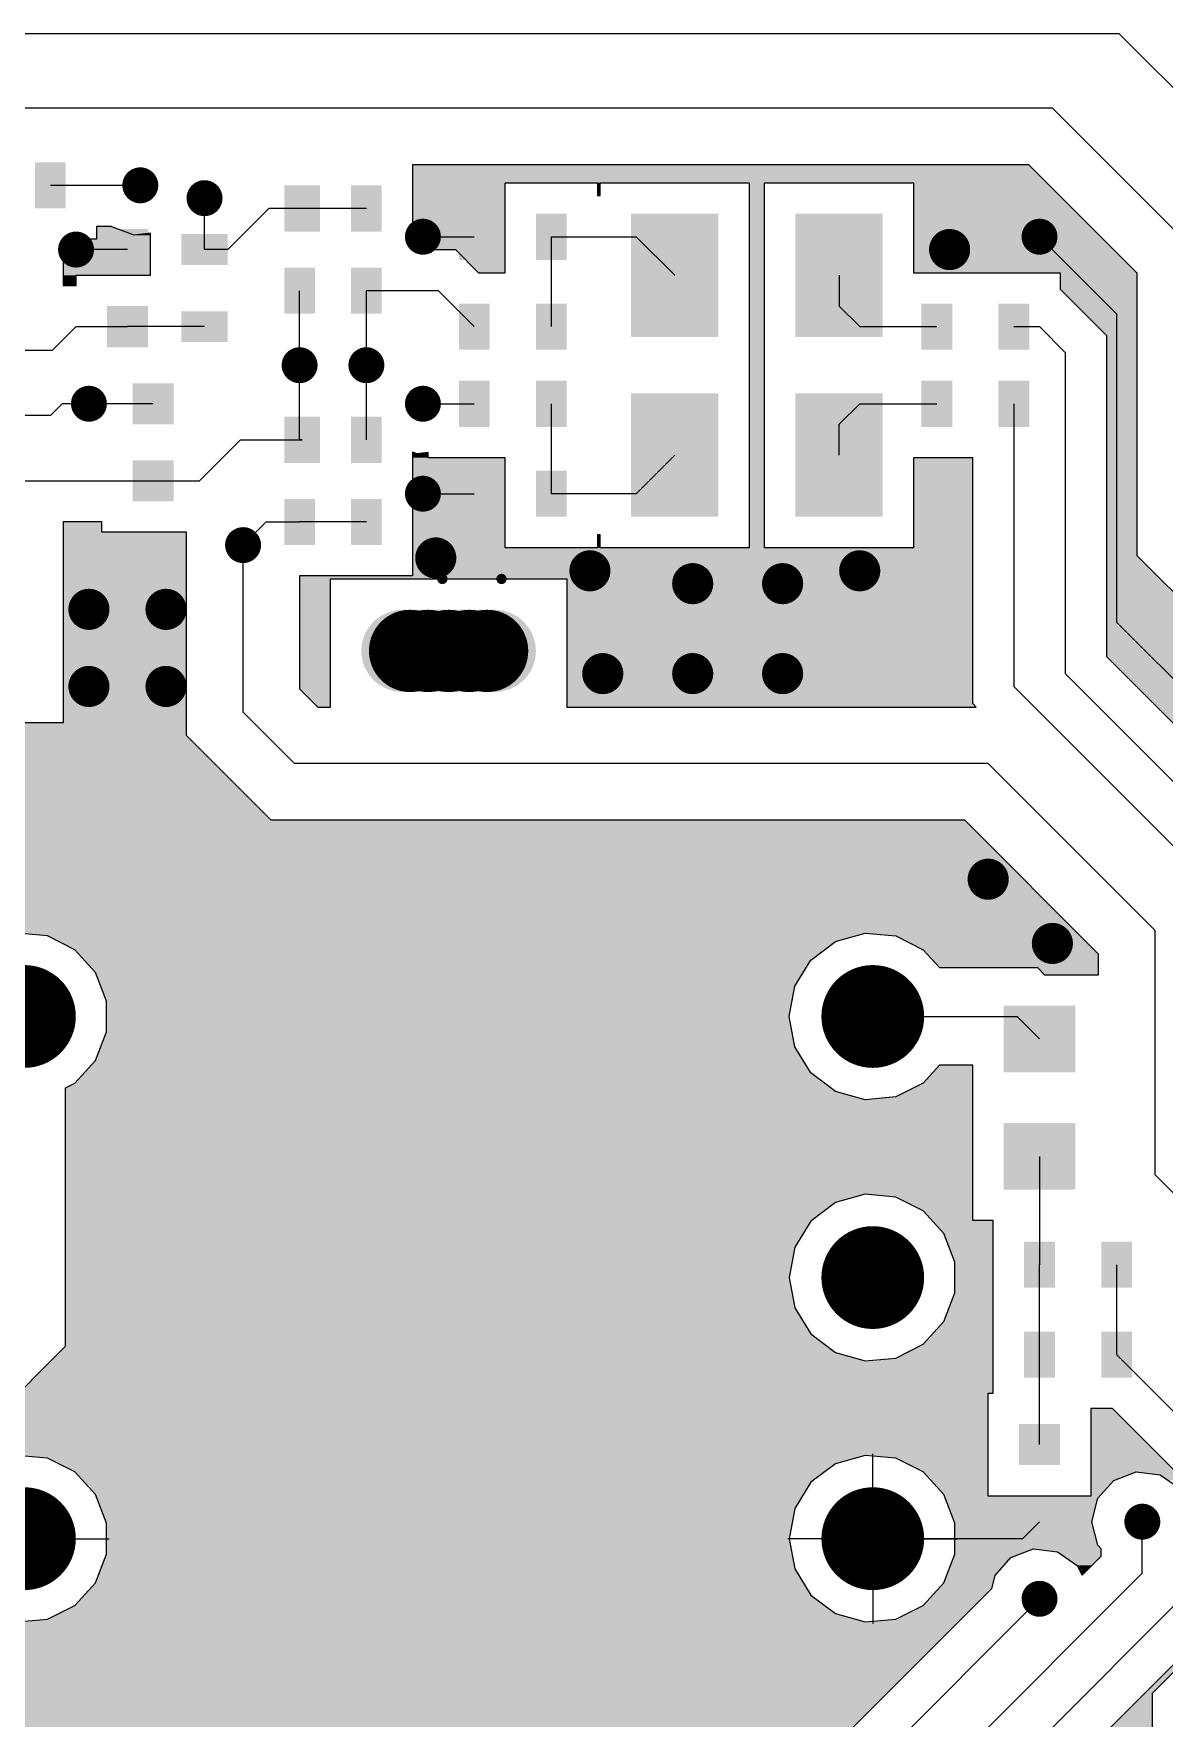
# Model space of a CAD drawing. Extents: x 295 to 953, y 10 to 290.
# Drawn here: x 761.9 to 798.2, y 186.8 to 240.8 of the extents above; entities that cross this region are included whole.
import ezdxf

# ---------------------------------------------------------------- set-up
doc = ezdxf.new("R2010")
doc.units = 0
doc.header["$LTSCALE"] = 5
doc.header["$MEASUREMENT"] = 0
doc.layers.get('0').update_dxf_attribs({"linetype": 'CONTINUOUS', "lineweight": 25})
doc.layers.add('16_COMP_GBR', color=1, linetype='CONTINUOUS')

msp = doc.modelspace()

# ---------------------------------------------------------------- linework, layer by layer
for points, const_width in [([(765.064, 235.975, 1), (765.641, 235.975, 1)], 0.577), ([(767.126, 235.563, 1), (767.704, 235.563, 1)], 0.577), ([(774.139, 234.325, 1), (774.716, 234.325, 1)], 0.577), ([(793.939, 234.325, 1), (794.516, 234.325, 1)], 0.577), ([(763.001, 233.913, 1), (763.579, 233.913, 1)], 0.577), ([(791.01, 233.913, 1), (791.67, 233.913, 1)], 0.66), ([(770.179, 230.2, 1), (770.756, 230.2, 1)], 0.577), ([(772.324, 230.2, 1), (772.901, 230.2, 1)], 0.577), ([(763.414, 228.963, 1), (763.991, 228.963, 1)], 0.577), ([(774.139, 228.963, 1), (774.716, 228.963, 1)], 0.577), ([(774.139, 226.075, 1), (774.716, 226.075, 1)], 0.577), ([(768.364, 224.425, 1), (768.941, 224.425, 1)], 0.577), ([(774.51, 224.013, 1), (775.17, 224.013, 1)], 0.66), ([(779.46, 223.6, 1), (780.12, 223.6, 1)], 0.66), ([(788.123, 223.6, 1), (788.783, 223.6, 1)], 0.66), ([(774.97, 223.339, 1), (775.135, 223.339, 1)], 0.165), ([(776.868, 223.339, 1), (777.033, 223.339, 1)], 0.165), ([(782.76, 223.188, 1), (783.42, 223.188, 1)], 0.66), ([(785.648, 223.188, 1), (786.308, 223.188, 1)], 0.66), ([(763.373, 222.363, 1), (764.033, 222.363, 1)], 0.66), ([(765.848, 222.363, 1), (766.508, 222.363, 1)], 0.66), ([(773.355, 221.029, 1), (774.675, 221.029, 1)], 1.32), ([(773.933, 221.029, 1), (775.253, 221.029, 1)], 1.32), ([(774.593, 221.029, 1), (775.913, 221.029, 1)], 1.32), ([(775.253, 221.029, 1), (776.573, 221.029, 1)], 1.32), ([(775.83, 221.029, 1), (777.15, 221.029, 1)], 1.32), ([(779.873, 220.3, 1), (780.533, 220.3, 1)], 0.66), ([(782.76, 220.3, 1), (783.42, 220.3, 1)], 0.66), ([(785.648, 220.3, 1), (786.308, 220.3, 1)], 0.66), ([(763.373, 219.888, 1), (764.033, 219.888, 1)], 0.66), ([(765.848, 219.888, 1), (766.508, 219.888, 1)], 0.66), ([(792.248, 213.7, 1), (792.908, 213.7, 1)], 0.66), ([(794.31, 211.638, 1), (794.97, 211.638, 1)], 0.66), ([(760.807, 209.294, 1), (762.457, 209.294, 1)], 1.65), ([(788.048, 209.294, 1), (789.698, 209.294, 1)], 1.65), ([(788.048, 200.912, 1), (789.698, 200.912, 1)], 1.65), ([(760.807, 192.53, 1), (762.457, 192.53, 1)], 1.65), ([(788.048, 192.53, 1), (789.698, 192.53, 1)], 1.65), ([(797.239, 193.075, 1), (797.816, 193.075, 1)], 0.577), ([(793.939, 190.6, 1), (794.516, 190.6, 1)], 0.577)]:
    msp.add_lwpolyline(points, format="xyb", close=True, dxfattribs=dict(const_width=const_width))
for points in [[(762.96, 236.718), (762.96, 235.233), (761.97, 236.718), (761.97, 235.233)], [(771.128, 235.975), (771.128, 234.49), (769.973, 235.975), (769.973, 234.49)], [(773.108, 235.975), (773.108, 234.49), (772.118, 235.975), (772.118, 234.49)], [(776.573, 235.068), (776.573, 233.583), (775.583, 235.068), (775.583, 233.583)], [(779.048, 235.068), (779.048, 233.583), (778.058, 235.068), (778.058, 233.583)], [(783.915, 235.068), (783.915, 231.108), (781.11, 235.068), (781.11, 231.108)], [(789.195, 235.068), (789.195, 231.108), (786.39, 235.068), (786.39, 231.108)], [(765.6, 234.573), (765.6, 233.253), (764.28, 234.573), (764.28, 233.253)], [(768.158, 234.408), (768.158, 233.418), (766.673, 234.408), (766.673, 233.418)], [(770.963, 233.335), (770.963, 231.85), (769.973, 233.335), (769.973, 231.85)], [(773.108, 233.335), (773.108, 231.85), (772.118, 233.335), (772.118, 231.85)], [(765.6, 232.098), (765.6, 230.778), (764.28, 232.098), (764.28, 230.778)], [(776.573, 232.18), (776.573, 230.695), (775.583, 232.18), (775.583, 230.695)], [(779.048, 232.18), (779.048, 230.695), (778.058, 232.18), (778.058, 230.695)], [(791.423, 232.18), (791.423, 230.695), (790.433, 232.18), (790.433, 230.695)], [(793.898, 232.18), (793.898, 230.695), (792.908, 232.18), (792.908, 230.695)], [(768.158, 231.933), (768.158, 230.943), (766.673, 231.933), (766.673, 230.943)], [(766.425, 229.623), (766.425, 228.303), (765.105, 229.623), (765.105, 228.303)], [(776.573, 229.705), (776.573, 228.22), (775.583, 229.705), (775.583, 228.22)], [(779.048, 229.705), (779.048, 228.22), (778.058, 229.705), (778.058, 228.22)], [(791.423, 229.705), (791.423, 228.22), (790.433, 229.705), (790.433, 228.22)], [(793.898, 229.705), (793.898, 228.22), (792.908, 229.705), (792.908, 228.22)], [(783.915, 229.293), (783.915, 225.333), (781.11, 229.293), (781.11, 225.333)], [(789.195, 229.293), (789.195, 225.333), (786.39, 229.293), (786.39, 225.333)], [(771.128, 228.55), (771.128, 227.065), (769.973, 228.55), (769.973, 227.065)], [(773.108, 228.55), (773.108, 227.065), (772.118, 228.55), (772.118, 227.065)], [(766.425, 227.148), (766.425, 225.828), (765.105, 227.148), (765.105, 225.828)], [(776.573, 226.818), (776.573, 225.333), (775.583, 226.818), (775.583, 225.333)], [(779.048, 226.818), (779.048, 225.333), (778.058, 226.818), (778.058, 225.333)], [(770.963, 225.91), (770.963, 224.425), (769.973, 225.91), (769.973, 224.425)], [(773.108, 225.91), (773.108, 224.425), (772.118, 225.91), (772.118, 224.425)], [(795.38, 209.642), (795.38, 207.505), (793.075, 209.642), (793.075, 207.505)], [(795.38, 205.87), (795.38, 203.733), (793.075, 205.87), (793.075, 203.733)], [(794.723, 202.068), (794.723, 200.583), (793.733, 202.068), (793.733, 200.583)], [(797.198, 202.068), (797.198, 200.583), (796.208, 202.068), (796.208, 200.583)], [(794.723, 199.18), (794.723, 197.695), (793.733, 199.18), (793.733, 197.695)], [(797.198, 199.18), (797.198, 197.695), (796.208, 199.18), (796.208, 197.695)], [(794.888, 196.21), (794.888, 194.89), (793.568, 196.21), (793.568, 194.89)], [(794.888, 193.735), (794.888, 192.415), (793.568, 193.735), (793.568, 192.415)]]:
    msp.add_solid(points)
at = {"layer": '16_COMP_GBR', "color": 7}
for p, q in [((796.785, 240.843), (649.358, 240.843)), ((796.785, 240.843), (802.065, 235.563)), ((794.64, 238.45), (708.428, 238.45)), ((794.64, 238.45), (799.178, 233.913)), ((774.098, 236.635), (774.098, 233.913)), ((793.888, 236.635), (774.098, 236.635)), ((797.363, 233.16), (793.888, 236.635)), ((762.465, 235.975), (765.353, 235.975)), ((777.068, 236.058), (780.038, 236.058)), ((777.068, 233.17), (777.068, 236.058)), ((780.038, 236.058), (780.038, 235.645)), ((780.12, 236.058), (784.905, 236.058)), ((780.12, 235.645), (780.12, 236.058)), ((784.905, 236.058), (784.905, 224.343)), ((785.4, 236.058), (790.185, 236.058)), ((785.4, 224.343), (785.4, 236.058)), ((790.185, 236.058), (790.185, 233.17)), ((767.415, 233.913), (767.415, 235.563)), ((780.038, 235.645), (780.12, 235.645)), ((768.158, 233.913), (769.478, 235.233)), ((770.55, 235.233), (769.478, 235.233)), ((772.613, 235.233), (770.55, 235.233)), ((762.878, 234.243), (762.878, 232.758)), ((763.95, 234.243), (762.878, 234.243)), ((763.95, 234.655), (763.95, 234.243)), ((764.427, 234.655), (763.95, 234.655)), ((764.435, 234.647), (764.427, 234.655)), ((765.158, 234.373), (764.435, 234.647)), ((765.683, 234.436), (765.158, 234.373)), ((765.683, 233.088), (765.683, 234.436)), ((774.428, 234.325), (776.078, 234.325)), ((778.553, 234.325), (781.275, 234.325)), ((778.553, 231.438), (778.553, 234.325)), ((782.513, 233.088), (781.275, 234.325)), ((794.228, 234.325), (796.703, 231.85)), ((764.94, 233.913), (763.29, 233.913)), ((768.158, 233.913), (767.415, 233.913)), ((774.098, 233.913), (775.469, 233.913)), ((775.469, 233.913), (776.213, 233.17)), ((763.29, 233.088), (765.683, 233.088)), ((763.29, 232.758), (763.29, 233.088)), ((776.213, 233.17), (777.068, 233.17)), ((787.793, 233.088), (787.793, 232.098)), ((790.185, 233.17), (794.888, 233.17)), ((794.888, 233.17), (794.888, 232.645)), ((797.363, 224.085), (797.363, 233.16)), ((762.878, 232.758), (763.29, 232.758)), ((770.468, 230.2), (770.468, 232.593)), ((774.923, 232.593), (772.613, 232.593)), ((772.613, 230.2), (772.613, 232.593)), ((776.078, 231.438), (774.923, 232.593)), ((794.888, 232.645), (796.373, 231.159)), ((788.453, 231.438), (787.793, 232.098)), ((796.703, 231.85), (796.703, 221.95)), ((763.29, 231.438), (762.531, 230.679)), ((763.29, 231.438), (764.94, 231.438)), ((767.415, 231.438), (764.94, 231.438)), ((788.453, 231.438), (790.928, 231.438)), ((793.403, 231.438), (794.228, 231.438)), ((795.053, 230.613), (794.228, 231.438)), ((796.373, 231.159), (796.373, 220.846)), ((760.238, 230.679), (762.531, 230.679)), ((795.053, 230.613), (795.053, 220.3)), ((770.468, 227.808), (770.468, 230.2)), ((772.613, 227.808), (772.613, 230.2)), ((762.465, 228.583), (762.845, 228.963)), ((763.703, 228.963), (762.845, 228.963)), ((765.765, 228.963), (763.703, 228.963)), ((774.428, 228.963), (776.078, 228.963)), ((778.553, 226.075), (778.553, 228.963)), ((788.453, 228.963), (787.793, 228.303)), ((788.453, 228.963), (790.928, 228.963)), ((793.403, 228.963), (793.403, 219.888)), ((762.465, 228.583), (760.238, 228.583)), ((787.793, 227.313), (787.793, 228.303)), ((768.57, 227.808), (767.25, 226.488)), ((768.57, 227.808), (770.55, 227.808)), ((770.55, 227.808), (770.468, 227.808)), ((774.098, 227.412), (774.098, 223.435)), ((774.233, 227.36), (774.098, 227.412)), ((774.593, 227.403), (774.233, 227.36)), ((774.593, 227.23), (774.593, 227.403)), ((777.068, 227.23), (774.593, 227.23)), ((777.068, 224.343), (777.068, 227.23)), ((782.513, 227.313), (781.275, 226.075)), ((790.185, 227.23), (790.185, 224.343)), ((792.083, 227.23), (790.185, 227.23)), ((792.083, 219.341), (792.083, 227.23)), ((760.238, 226.488), (765.765, 226.488)), ((765.765, 226.488), (767.25, 226.488)), ((774.428, 226.075), (776.078, 226.075)), ((781.275, 226.075), (778.553, 226.075)), ((762.878, 225.168), (762.878, 218.716)), ((764.115, 225.168), (762.878, 225.168)), ((764.115, 224.838), (764.115, 225.168)), ((768.653, 224.425), (769.395, 225.168)), ((769.395, 225.168), (770.468, 225.168)), ((772.613, 225.168), (770.468, 225.168)), ((766.838, 224.838), (764.115, 224.838)), ((766.838, 218.31), (766.838, 224.838)), ((780.038, 224.755), (780.038, 224.343)), ((780.12, 224.755), (780.038, 224.755)), ((780.12, 224.343), (780.12, 224.755)), ((768.653, 219.063), (768.653, 224.425)), ((780.038, 224.343), (777.068, 224.343)), ((784.905, 224.343), (780.12, 224.343)), ((790.185, 224.343), (785.4, 224.343)), ((801.313, 220.135), (797.363, 224.085)), ((770.468, 223.435), (770.468, 219.815)), ((774.098, 223.435), (770.468, 223.435)), ((771.458, 223.339), (773.555, 223.339)), ((771.458, 219.228), (771.458, 223.339)), ((773.555, 223.339), (773.556, 223.339)), ((773.556, 223.339), (775.053, 223.339)), ((775.053, 223.339), (775.452, 223.339)), ((775.452, 223.339), (775.454, 223.339)), ((775.454, 223.339), (776.95, 223.339)), ((776.95, 223.339), (779.048, 223.339)), ((779.048, 223.339), (779.048, 219.228)), ((800.828, 217.825), (796.703, 221.95)), ((796.373, 220.846), (803.385, 213.834)), ((802.065, 213.288), (795.053, 220.3)), ((770.468, 219.815), (771.055, 219.228)), ((800.415, 212.875), (793.403, 219.888)), ((768.653, 219.063), (770.303, 217.413)), ((771.055, 219.228), (771.458, 219.228)), ((779.048, 219.228), (792.195, 219.228)), ((792.195, 219.228), (792.083, 219.341)), ((762.878, 218.716), (757.763, 218.716)), ((769.55, 215.598), (766.838, 218.31)), ((792.578, 217.413), (770.303, 217.413)), ((792.578, 217.413), (797.94, 212.05)), ((791.825, 215.598), (769.55, 215.598)), ((796.125, 211.298), (791.825, 215.598)), ((797.94, 204.213), (797.94, 212.05)), ((762.368, 211.878), (761.384, 211.969)), ((763.25, 211.438), (762.368, 211.878)), ((786.888, 211.105), (787.675, 211.699)), ((787.675, 211.699), (788.626, 211.969)), ((788.626, 211.969), (789.609, 211.878)), ((789.609, 211.878), (790.492, 211.438)), ((763.915, 210.709), (763.25, 211.438)), ((786.369, 210.265), (786.888, 211.105)), ((790.492, 211.438), (791.017, 210.862)), ((796.125, 210.633), (796.125, 211.298)), ((764.272, 209.788), (763.915, 210.709)), ((791.017, 210.862), (794.157, 210.862)), ((794.157, 210.862), (794.386, 210.633)), ((794.386, 210.633), (796.125, 210.633)), ((786.187, 209.294), (786.369, 210.265)), ((764.272, 208.801), (764.272, 209.788)), ((786.369, 208.324), (786.187, 209.294)), ((788.873, 209.294), (793.507, 209.294)), ((794.228, 208.573), (793.507, 209.294)), ((763.915, 207.88), (764.272, 208.801)), ((786.888, 207.484), (786.369, 208.324)), ((763.25, 207.151), (763.915, 207.88)), ((791.017, 207.727), (790.492, 207.151)), ((792.086, 207.727), (791.017, 207.727)), ((792.086, 202.742), (792.086, 207.727)), ((762.952, 207.003), (763.25, 207.151)), ((787.675, 206.89), (786.888, 207.484)), ((790.492, 207.151), (789.609, 206.711)), ((762.952, 198.708), (762.952, 207.003)), ((788.626, 206.62), (787.675, 206.89)), ((789.609, 206.711), (788.626, 206.62)), ((794.228, 204.802), (794.228, 201.325)), ((797.94, 204.213), (802.478, 199.675)), ((788.626, 203.587), (787.675, 203.317)), ((789.609, 203.496), (788.626, 203.587)), ((790.492, 203.056), (789.609, 203.496)), ((787.675, 203.317), (786.888, 202.723)), ((791.157, 202.327), (790.492, 203.056)), ((786.888, 202.723), (786.369, 201.883)), ((791.513, 201.406), (791.157, 202.327)), ((792.743, 202.742), (792.086, 202.742)), ((792.743, 197.2), (792.743, 202.742)), ((786.369, 201.883), (786.187, 200.912)), ((791.513, 200.419), (791.513, 201.406)), ((794.228, 198.438), (794.228, 201.325)), ((796.703, 201.325), (796.703, 198.438)), ((786.187, 200.912), (786.369, 199.942)), ((791.157, 199.498), (791.513, 200.419)), ((786.369, 199.942), (786.888, 199.102)), ((786.888, 199.102), (787.675, 198.508)), ((790.492, 198.769), (791.157, 199.498)), ((758.061, 193.818), (762.952, 198.708)), ((787.675, 198.508), (788.626, 198.238)), ((789.609, 198.329), (790.492, 198.769)), ((788.626, 198.238), (789.609, 198.329)), ((794.228, 195.55), (794.228, 198.438)), ((796.703, 198.438), (799.178, 195.963)), ((792.578, 197.2), (792.743, 197.2)), ((792.578, 193.9), (792.578, 197.2)), ((795.878, 196.705), (795.878, 193.9)), ((796.569, 196.705), (795.878, 196.705)), ((798.631, 194.643), (796.569, 196.705)), ((788.873, 192.53), (788.873, 195.255)), ((762.368, 195.114), (761.384, 195.205)), ((763.25, 194.674), (762.368, 195.114)), ((787.675, 194.935), (786.888, 194.341)), ((788.626, 195.205), (787.675, 194.935)), ((789.609, 195.114), (788.626, 195.205)), ((790.492, 194.674), (789.609, 195.114)), ((763.915, 193.945), (763.25, 194.674)), ((786.888, 194.341), (786.369, 193.501)), ((791.157, 193.945), (790.492, 194.674)), ((796.099, 193.826), (796.61, 194.403)), ((796.61, 194.403), (797.333, 194.679)), ((797.333, 194.679), (798.1, 194.585)), ((798.1, 194.585), (798.556, 194.271)), ((764.272, 193.024), (763.915, 193.945)), ((791.513, 193.024), (791.157, 193.945)), ((795.878, 193.9), (792.578, 193.9)), ((795.912, 193.075), (796.099, 193.826)), ((786.369, 193.501), (786.187, 192.53)), ((794.228, 193.075), (793.683, 192.53)), ((796.099, 192.324), (795.912, 193.075)), ((797.528, 191.425), (797.528, 193.075)), ((761.632, 192.53), (764.356, 192.53)), ((764.272, 192.037), (764.272, 193.024)), ((788.873, 192.53), (786.149, 192.53)), ((786.187, 192.53), (786.369, 191.56)), ((793.683, 192.53), (788.873, 192.53)), ((788.873, 192.53), (788.873, 189.806)), ((788.873, 192.53), (791.597, 192.53)), ((791.513, 192.037), (791.513, 193.024)), ((763.915, 191.116), (764.272, 192.037)), ((791.157, 191.116), (791.513, 192.037)), ((793.31, 191.928), (794.033, 192.204)), ((794.033, 192.204), (794.8, 192.11)), ((794.8, 192.11), (795.437, 191.671)), ((796.208, 192.2), (796.099, 192.324)), ((796.208, 191.971), (796.208, 192.2)), ((786.369, 191.56), (786.888, 190.72)), ((792.799, 191.351), (793.31, 191.928)), ((795.437, 191.671), (795.599, 191.362)), ((795.599, 191.362), (796.208, 191.971)), ((763.25, 190.387), (763.915, 191.116)), ((787.494, 185.733), (792.695, 190.935)), ((797.528, 191.425), (788.453, 182.35)), ((790.492, 190.387), (791.157, 191.116)), ((790.515, 182.35), (799.59, 191.425)), ((792.695, 190.935), (792.799, 191.351)), ((762.368, 189.947), (763.25, 190.387)), ((786.888, 190.72), (787.675, 190.126)), ((794.228, 190.6), (788.04, 184.413)), ((789.609, 189.947), (790.492, 190.387)), ((800.91, 190.879), (791.835, 181.804)), ((797.858, 187.574), (801.149, 190.867)), ((761.384, 189.856), (762.368, 189.947)), ((787.675, 190.126), (788.626, 189.856)), ((788.626, 189.856), (789.609, 189.947)), ((797.858, 179.71), (797.858, 187.574))]:
    msp.add_line(p, q, dxfattribs=at)
for points in [[(774.098, 236.058), (774.098, 236.635), (794.465, 236.058), (793.888, 236.635)], [(774.098, 236.635), (774.098, 236.635), (793.888, 236.635), (774.098, 236.635)], [(774.098, 236.057), (774.098, 236.058), (777.068, 236.057), (780.038, 236.058)], [(774.098, 233.913), (774.098, 236.057), (777.068, 233.913), (777.068, 236.057)], [(780.038, 236.057), (780.038, 236.058), (780.12, 236.057), (784.905, 236.058)], [(780.038, 235.645), (780.038, 236.057), (780.12, 235.645), (780.12, 236.057)], [(784.905, 236.057), (784.905, 236.058), (785.4, 236.057), (790.185, 236.058)], [(784.905, 224.343), (784.905, 236.057), (785.4, 224.343), (785.4, 236.057)], [(790.185, 233.17), (790.185, 236.058), (797.353, 233.17), (794.465, 236.058)], [(762.878, 233.088), (762.878, 234.243), (765.683, 233.088), (765.683, 234.243)], [(763.95, 234.647), (763.95, 234.655), (764.435, 234.647), (764.427, 234.655)], [(763.95, 234.655), (763.95, 234.655), (764.427, 234.655), (763.95, 234.655)], [(763.95, 234.373), (763.95, 234.647), (765.158, 234.373), (764.435, 234.647)], [(763.95, 234.243), (763.95, 234.373), (765.683, 234.243), (765.683, 234.373)], [(765.158, 234.373), (765.683, 234.436), (765.683, 234.373), (765.683, 234.436)], [(776.213, 233.17), (775.469, 233.913), (777.068, 233.17), (777.068, 233.913)], [(762.878, 233.087), (762.878, 233.088), (763.29, 233.087), (765.683, 233.088)], [(762.878, 232.758), (762.878, 233.087), (763.29, 232.758), (763.29, 233.087)], [(794.888, 233.16), (794.888, 233.17), (797.363, 233.16), (797.353, 233.17)], [(794.888, 232.645), (794.888, 233.16), (797.363, 232.645), (797.363, 233.16)], [(796.373, 231.159), (794.888, 232.645), (797.363, 231.159), (797.363, 232.645)], [(796.373, 224.085), (796.373, 231.159), (797.363, 224.085), (797.363, 231.159)], [(774.098, 227.36), (774.098, 227.411), (774.233, 227.36), (774.098, 227.411)], [(774.098, 227.23), (774.098, 227.36), (774.593, 227.23), (774.593, 227.36)], [(774.098, 224.343), (774.098, 227.23), (777.068, 224.343), (777.068, 227.23)], [(774.098, 227.23), (774.098, 227.23), (777.068, 227.23), (774.593, 227.23)], [(774.233, 227.36), (774.593, 227.403), (774.593, 227.36), (774.593, 227.403)], [(790.185, 224.343), (790.185, 227.23), (792.083, 224.343), (792.083, 227.23)], [(790.185, 227.23), (790.185, 227.23), (792.083, 227.23), (790.185, 227.23)], [(762.878, 225.167), (762.878, 225.168), (764.115, 225.167), (762.878, 225.168)], [(762.878, 224.838), (762.878, 225.167), (764.115, 224.838), (764.115, 225.167)], [(762.878, 224.837), (762.878, 224.838), (766.838, 224.837), (764.115, 224.838)], [(762.878, 218.716), (762.878, 224.837), (766.838, 218.716), (766.838, 224.837)], [(780.038, 224.343), (780.038, 224.755), (780.12, 224.343), (780.12, 224.755)], [(780.038, 224.755), (780.038, 224.755), (780.12, 224.755), (780.038, 224.755)], [(774.098, 223.435), (774.098, 224.343), (792.083, 223.435), (792.083, 224.343)], [(796.373, 220.846), (796.373, 224.085), (800.602, 220.846), (797.363, 224.085)], [(770.468, 223.339), (770.468, 223.435), (792.083, 223.339), (792.083, 223.435)], [(770.468, 219.815), (770.468, 223.339), (771.458, 219.815), (771.458, 223.339)], [(770.468, 223.339), (770.468, 223.339), (771.458, 223.339), (779.048, 223.339)], [(779.048, 219.341), (779.048, 223.339), (792.083, 219.341), (792.083, 223.339)], [(773.263, 222.249), (773.51, 222.325), (777.242, 222.249), (776.995, 222.325)], [(773.51, 222.325), (773.768, 222.349), (776.995, 222.325), (776.738, 222.349)], [(772.548, 221.534), (772.67, 221.762), (777.957, 221.534), (777.835, 221.762)], [(772.67, 221.762), (772.834, 221.963), (777.835, 221.762), (777.671, 221.963)], [(772.834, 221.963), (773.035, 222.127), (777.671, 221.963), (777.47, 222.127)], [(773.035, 222.127), (773.263, 222.249), (777.47, 222.127), (777.242, 222.249)], [(772.448, 221.029), (772.472, 221.287), (778.058, 221.029), (778.033, 221.287)], [(772.472, 221.287), (772.548, 221.534), (778.033, 221.287), (777.957, 221.534)], [(772.472, 220.772), (772.448, 221.029), (778.033, 220.772), (778.058, 221.029)], [(772.548, 220.524), (772.472, 220.772), (777.957, 220.524), (778.033, 220.772)], [(797.084, 220.135), (796.373, 220.846), (801.313, 220.135), (800.602, 220.846)], [(772.67, 220.297), (772.548, 220.524), (777.835, 220.297), (777.957, 220.524)], [(772.834, 220.095), (772.67, 220.297), (777.671, 220.095), (777.835, 220.297)], [(803.385, 213.834), (797.084, 220.135), (812.213, 213.834), (812.213, 220.135)], [(797.084, 220.135), (797.084, 220.135), (812.213, 220.135), (801.313, 220.135)], [(771.055, 219.228), (770.468, 219.815), (771.458, 219.228), (771.458, 219.815)], [(773.035, 219.932), (772.834, 220.095), (777.47, 219.932), (777.671, 220.095)], [(773.263, 219.81), (773.035, 219.932), (777.242, 219.81), (777.47, 219.932)], [(773.51, 219.734), (773.263, 219.81), (776.995, 219.734), (777.242, 219.81)], [(773.768, 219.709), (773.51, 219.734), (776.738, 219.709), (776.995, 219.734)], [(779.048, 219.228), (779.048, 219.341), (792.195, 219.228), (792.083, 219.341)], [(757.763, 218.32), (757.763, 218.716), (766.838, 218.32), (766.838, 218.716)], [(758.835, 218.31), (758.835, 218.32), (766.838, 218.31), (766.838, 218.32)], [(758.835, 215.598), (758.835, 218.31), (769.55, 215.598), (766.838, 218.31)], [(758.835, 215.597), (758.835, 215.598), (776.95, 215.597), (769.55, 215.598)], [(758.835, 212.38), (758.835, 215.597), (795.043, 212.38), (791.825, 215.597)], [(756.113, 211.969), (756.113, 212.38), (795.453, 211.969), (795.043, 212.38)], [(762.368, 211.878), (761.384, 211.969), (788.307, 211.878), (788.626, 211.969)], [(762.728, 211.699), (762.368, 211.878), (787.675, 211.699), (788.307, 211.878)], [(763.25, 211.438), (762.728, 211.699), (787.33, 211.438), (787.675, 211.699)], [(789.609, 211.878), (788.626, 211.969), (795.544, 211.878), (795.453, 211.969)], [(790.492, 211.438), (789.609, 211.878), (795.985, 211.438), (795.544, 211.878)], [(763.554, 211.105), (763.25, 211.438), (786.888, 211.105), (787.33, 211.438)], [(763.915, 210.709), (763.554, 211.105), (786.643, 210.709), (786.888, 211.105)], [(790.62, 211.298), (790.492, 211.438), (796.125, 211.298), (795.985, 211.438)], [(791.017, 210.862), (790.62, 211.298), (796.125, 210.862), (796.125, 211.298)], [(764.087, 210.265), (763.915, 210.709), (786.369, 210.265), (786.643, 210.709)], [(794.386, 210.633), (794.157, 210.862), (796.125, 210.633), (796.125, 210.862)], [(764.272, 209.788), (764.087, 210.265), (786.279, 209.788), (786.369, 210.265)], [(764.272, 209.294), (764.272, 209.788), (786.187, 209.294), (786.279, 209.788)], [(764.272, 208.801), (764.272, 209.294), (786.279, 208.801), (786.187, 209.294)], [(764.087, 208.324), (764.272, 208.801), (786.369, 208.324), (786.279, 208.801)], [(763.915, 207.88), (764.087, 208.324), (786.643, 207.88), (786.369, 208.324)], [(763.554, 207.484), (763.915, 207.88), (786.888, 207.484), (786.643, 207.88)], [(790.492, 207.151), (791.017, 207.727), (792.086, 207.151), (792.086, 207.727)], [(791.017, 207.727), (791.017, 207.727), (792.086, 207.727), (791.017, 207.727)], [(762.952, 207.003), (763.25, 207.151), (787.527, 207.003), (787.33, 207.151)], [(763.25, 207.151), (763.554, 207.484), (787.33, 207.151), (786.888, 207.484)], [(789.609, 206.711), (790.492, 207.151), (792.086, 206.711), (792.086, 207.151)], [(762.952, 206.89), (762.952, 207.003), (787.675, 206.89), (787.527, 207.003)], [(762.952, 206.62), (762.952, 206.89), (788.626, 206.62), (787.675, 206.89)], [(762.952, 203.587), (762.952, 206.62), (792.086, 203.587), (792.086, 206.62)], [(788.626, 206.62), (789.609, 206.711), (792.086, 206.62), (792.086, 206.711)], [(762.952, 203.317), (762.952, 203.587), (787.675, 203.317), (788.626, 203.587)], [(789.609, 203.496), (788.626, 203.587), (792.086, 203.496), (792.086, 203.587)], [(790.492, 203.056), (789.609, 203.496), (792.086, 203.056), (792.086, 203.496)], [(762.952, 202.723), (762.952, 203.317), (786.888, 202.723), (787.675, 203.317)], [(790.778, 202.742), (790.492, 203.056), (792.086, 202.742), (792.086, 203.056)], [(762.952, 201.883), (762.952, 202.723), (786.369, 201.883), (786.888, 202.723)], [(791.157, 202.327), (790.778, 202.742), (792.743, 202.327), (792.743, 202.742)], [(790.778, 202.742), (790.778, 202.742), (792.743, 202.742), (792.086, 202.742)], [(791.513, 201.406), (791.157, 202.327), (792.743, 201.406), (792.743, 202.327)], [(762.952, 200.912), (762.952, 201.883), (786.187, 200.912), (786.369, 201.883)], [(791.513, 200.419), (791.513, 201.406), (792.743, 200.419), (792.743, 201.406)], [(762.952, 199.942), (762.952, 200.912), (786.369, 199.942), (786.187, 200.912)], [(791.157, 199.498), (791.513, 200.419), (792.743, 199.498), (792.743, 200.419)], [(762.952, 199.102), (762.952, 199.942), (786.888, 199.102), (786.369, 199.942)], [(762.952, 198.708), (762.952, 199.102), (787.411, 198.708), (786.888, 199.102)], [(790.492, 198.769), (791.157, 199.498), (792.743, 198.769), (792.743, 199.498)], [(762.482, 198.238), (762.752, 198.508), (788.626, 198.238), (787.675, 198.508)], [(762.752, 198.508), (762.952, 198.708), (787.675, 198.508), (787.411, 198.708)], [(789.609, 198.329), (790.492, 198.769), (792.743, 198.329), (792.743, 198.769)], [(761.445, 197.2), (762.482, 198.238), (792.743, 197.2), (792.743, 198.238)], [(788.626, 198.238), (789.609, 198.329), (792.743, 198.238), (792.743, 198.329)], [(759.45, 195.205), (761.384, 197.139), (792.578, 195.205), (792.578, 197.139)], [(761.384, 197.139), (761.445, 197.2), (792.578, 197.139), (792.578, 197.2)], [(761.445, 197.2), (761.445, 197.2), (792.578, 197.2), (792.743, 197.2)], [(795.878, 194.679), (795.878, 196.705), (798.595, 194.679), (796.569, 196.705)], [(795.878, 196.705), (795.878, 196.705), (796.569, 196.705), (795.878, 196.705)], [(762.368, 195.114), (761.384, 195.205), (788.307, 195.114), (788.626, 195.205)], [(762.728, 194.935), (762.368, 195.114), (787.675, 194.935), (788.307, 195.114)], [(763.25, 194.674), (762.728, 194.935), (787.33, 194.674), (787.675, 194.935)], [(789.609, 195.114), (788.626, 195.205), (792.578, 195.114), (792.578, 195.205)], [(790.492, 194.674), (789.609, 195.114), (792.578, 194.674), (792.578, 195.114)], [(763.554, 194.341), (763.25, 194.674), (786.888, 194.341), (787.33, 194.674)], [(763.915, 193.945), (763.554, 194.341), (786.643, 193.945), (786.888, 194.341)], [(791.157, 193.945), (790.492, 194.674), (792.578, 193.945), (792.578, 194.674)], [(795.878, 194.403), (795.878, 194.679), (796.61, 194.403), (797.333, 194.679)], [(795.878, 193.9), (795.878, 194.403), (796.164, 193.9), (796.61, 194.403)], [(797.629, 194.643), (797.333, 194.679), (798.631, 194.643), (798.595, 194.679)], [(797.63, 194.642), (797.629, 194.643), (799.301, 194.642), (798.631, 194.643)], [(798.1, 194.585), (797.63, 194.642), (799.15, 194.585), (799.301, 194.642)], [(798.364, 194.403), (798.1, 194.585), (798.673, 194.403), (799.15, 194.585)], [(764.087, 193.501), (763.915, 193.945), (786.369, 193.501), (786.643, 193.945)], [(791.174, 193.9), (791.157, 193.945), (792.578, 193.9), (792.578, 193.945)], [(791.203, 193.826), (791.174, 193.9), (796.099, 193.826), (796.164, 193.9)], [(791.494, 193.075), (791.203, 193.826), (795.912, 193.075), (796.099, 193.826)], [(764.272, 193.024), (764.087, 193.501), (786.279, 193.024), (786.369, 193.501)], [(791.513, 193.024), (791.494, 193.075), (795.925, 193.024), (795.912, 193.075)], [(764.272, 192.53), (764.272, 193.024), (786.187, 192.53), (786.279, 193.024)], [(764.272, 192.037), (764.272, 192.53), (786.279, 192.037), (786.187, 192.53)], [(791.513, 192.324), (791.513, 193.024), (796.099, 192.324), (795.925, 193.024)], [(764.087, 191.56), (764.272, 192.037), (786.369, 191.56), (786.279, 192.037)], [(791.471, 191.928), (791.513, 192.037), (793.31, 191.928), (793.596, 192.037)], [(791.513, 192.204), (791.513, 192.324), (796.205, 192.204), (796.099, 192.324)], [(791.513, 192.037), (791.513, 192.204), (793.596, 192.037), (794.033, 192.204)], [(794.06, 192.2), (794.033, 192.204), (796.208, 192.2), (796.205, 192.204)], [(794.8, 192.11), (794.06, 192.2), (796.208, 192.11), (796.208, 192.2)], [(795.001, 191.971), (794.8, 192.11), (796.208, 191.971), (796.208, 192.11)], [(763.915, 191.116), (764.087, 191.56), (786.643, 191.116), (786.369, 191.56)], [(791.248, 191.351), (791.471, 191.928), (792.799, 191.351), (793.31, 191.928)], [(795.437, 191.671), (795.001, 191.971), (795.907, 191.671), (796.208, 191.971)], [(795.599, 191.362), (795.437, 191.671), (795.599, 191.362), (795.907, 191.671)], [(763.554, 190.72), (763.915, 191.116), (786.888, 190.72), (786.643, 191.116)], [(790.492, 190.387), (790.991, 190.935), (792.147, 190.387), (792.695, 190.935)], [(790.991, 190.935), (791.157, 191.116), (792.695, 190.935), (792.74, 191.116)], [(791.157, 191.116), (791.248, 191.351), (792.74, 191.116), (792.799, 191.351)], [(762.728, 190.126), (763.25, 190.387), (787.675, 190.126), (787.33, 190.387)], [(763.25, 190.387), (763.554, 190.72), (787.33, 190.387), (786.888, 190.72)], [(789.609, 189.947), (790.492, 190.387), (791.707, 189.947), (792.147, 190.387)], [(797.605, 187.574), (800.898, 190.867), (797.858, 187.574), (801.149, 190.867)], [(736.395, 187.053), (736.395, 189.856), (788.814, 187.053), (791.616, 189.856)], [(761.384, 189.856), (762.368, 189.947), (788.626, 189.856), (788.307, 189.947)], [(762.368, 189.947), (762.728, 190.126), (788.307, 189.947), (787.675, 190.126)], [(788.626, 189.856), (789.609, 189.947), (791.616, 189.856), (791.707, 189.947)], [(791.835, 181.804), (797.605, 187.574), (797.858, 181.804), (797.858, 187.574)], [(705.426, 185.733), (706.746, 187.053), (787.494, 185.733), (788.813, 187.053)], [(730.62, 187.053), (736.395, 187.053), (788.813, 187.053), (788.814, 187.053)]]:
    msp.add_solid(points, dxfattribs=at)

doc.saveas('drawing.dxf')
